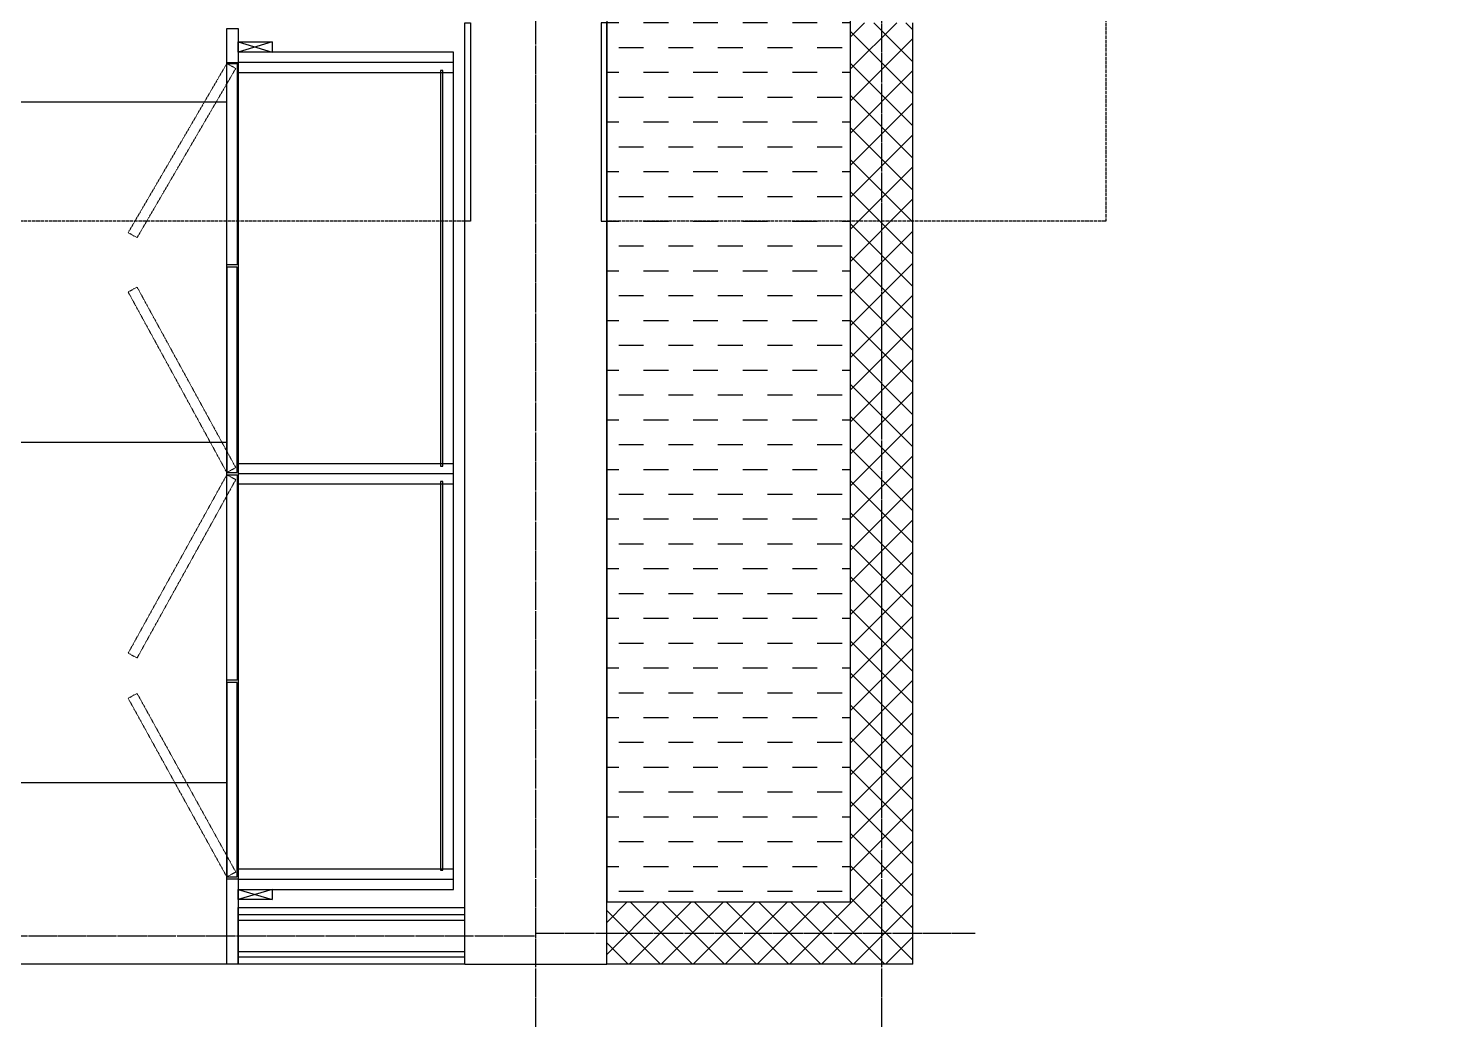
# Model space of a CAD drawing. Header units: millimetres. Extents: x 18456 to 179493, y -203649 to 469211.
# Drawn here: x 118815 to 121314, y -181419 to -179659 of the extents above; entities that cross this region are included whole.
import ezdxf

# ---------------------------------------------------------------- set-up
doc = ezdxf.new("R2010")
doc.units = ezdxf.units.MM
for name, pattern in [('X-평면도(기본형)$0$CEN', [52.5, 50, -1, 0.5, -1]), ('X-평면도(기본형)$0$HID', [2.8, 1.8, -1]), ('X-평면도(기본형)$0$HID2', [7.5, 6, -1.5])]:
    doc.linetypes.add(name, pattern=pattern)
for name, color, linetype, true_color in [('X-평면도(기본형)$0$40HAT', 9, 'Continuous', 0x808080), ('X-평면도(기본형)$0$7GYP', 7, 'Continuous', 0x000000), ('X-평면도(기본형)$0$A02-벽체-조적', 3, 'Continuous', 0x00ff00), ('X-평면도(기본형)$0$CEN', 1, 'X-평면도(기본형)$0$CEN', 0xff0000), ('X-평면도(기본형)$0$I-FL-FUR(B)', 6, 'Continuous', 0xff00ff), ('X-평면도(기본형)$0$INS', 9, 'Continuous', 0x808080), ('X-평면도(기본형)$0$LV', 4, 'Continuous', 0x00ffff), ('X-평면도(기본형)$0$TIL', 5, 'Continuous', 0x0000ff), ('X-평면도(기본형)$0$UIS', 7, 'X-평면도(기본형)$0$HID2', 0x000000), ('X-평면도(기본형)$0$W1', 2, 'Continuous', 0xffff00), ('X-평면도(기본형)$0$W2', 3, 'Continuous', 0x00ff00), ('X-평면도(기본형)$0$설비OPEN', 9, 'Continuous', 0x808080)]:
    doc.layers.add(name, color=color, linetype=linetype, true_color=true_color)
doc.layers.add('X-평면도(기본형)$0$F-FUR-FIX', color=6, linetype='Continuous', lineweight=9, true_color=0xff00ff)

# ---------------------------------------------------------------- blocks, each defined once
blk = doc.blocks.new('X-평면도(기본형)$0$A$C0EF505D0')
at = {"layer": 'X-평면도(기본형)$0$F-FUR-FIX', "color": 1, "linetype": 'X-평면도(기본형)$0$HID', "ltscale": 0.5, "true_color": 0xff0000}
for points in [[(558.2, 1149.2), (574, 1157.8), (400, 1456), (384.2, 1447.4)], [(558.2, 1061.8), (574, 1053.2), (400, 735), (384.2, 743.6)], [(558.2, 408), (574, 416.5), (400, 731), (384.2, 722.4)], [(558.2, 345.5), (574, 337), (400, 22.1), (384.2, 30.6)]]:
    blk.add_lwpolyline(points, close=True, dxfattribs=at)
at = {"layer": 'X-평면도(기본형)$0$I-FL-FUR(B)', "ltscale": 3}
for p, q in [((380, 1518), (380, -132)), ((400, 1518), (380, 1518)), ((400, -132), (400, 1518)), ((0, 0), (0, 1476)), ((0, 1476), (380, 1476)), ((380, 1494), (320, 1476)), ((320, 1494), (380, 1476)), ((0, 1458), (380, 1458)), ((400, 1458), (380, 1458)), ((380, 1440), (0, 1440)), ((380, 751), (0, 751)), ((380, 733), (0, 733)), ((380, 715), (0, 715)), ((380, 36), (0, 36)), ((380, 18), (0, 18)), ((380, 0), (0, 0)), ((380, 0), (320, -18)), ((320, 0), (380, -18)), ((380, 18), (400, 18)), ((380, -132), (400, -132))]:
    blk.add_line(p, q, dxfattribs=at)
for points in [[(320, 1476), (380, 1476), (380, 1494), (320, 1494)], [(382, 1101.3), (400, 1101.3), (400, 1456), (382, 1456)], [(19, 1444), (23, 1444), (23, 746), (19, 746)], [(382, 1097.3), (400, 1097.3), (400, 735), (382, 735)], [(382, 368.8), (400, 368.8), (400, 731), (382, 731)], [(19, 719), (23, 719), (23, 34.1), (19, 34.1)], [(382, 364.8), (400, 364.8), (400, 22.1), (382, 22.1)], [(320, -18), (380, -18), (380, 0), (320, 0)]]:
    blk.add_lwpolyline(points, close=True, dxfattribs=at)
blk = doc.blocks.new('X-평면도(기본형)$0$is2')
at = {"layer": 'X-평면도(기본형)$0$INS'}
for points in [[(0, -350), (0, 0), (10, 0)], [(250, -350), (250, 0), (240, 0)]]:
    blk.add_lwpolyline(points, dxfattribs=at)
at = {"layer": 'X-평면도(기본형)$0$W1'}
for points in [[(10, 0), (10, -350), (0, -350)], [(240, 0), (240, -350), (250, -350)]]:
    blk.add_lwpolyline(points, dxfattribs=at)

msp = doc.modelspace()

# ---------------------------------------------------------------- hatches: boundary and pattern name
at = {"layer": 'X-평면도(기본형)$0$40HAT'}
h = msp.add_hatch(dxfattribs=at)
h.set_pattern_fill('H3', color=256, scale=40, style=0, pattern_type=2)
h.set_pattern_definition([(315, (-605844.544, -337778.427), (28.2842712, 28.2842712), []), (45, (-605844.544, -337778.427), (-28.2842712, 28.2842712), [])])
h.paths.add_polyline_path([(119834.6, -181309.2), (119834.6, -181199.2), (120264.6, -181199.2), (120264.6, -179649.2), (120374.6, -179649.2), (120374.6, -181309.2)], flags=0)
at = {"layer": 'X-평면도(기본형)$0$설비OPEN'}
h = msp.add_hatch(dxfattribs=at)
h.set_pattern_fill('DASH', color=256, scale=350, style=0, pattern_type=2)
h.set_pattern_definition([(0, (-337462.93, -322449.154), (43.75, 43.75), [43.75, -43.75])])
h.paths.add_polyline_path([(119834.6, -181199.2), (120264.6, -181199.2), (120264.6, -179639.2), (119834.6, -179639.2)], flags=0)

# ---------------------------------------------------------------- linework, layer by layer
at = {"layer": 'X-평면도(기본형)$0$7GYP'}
for p, q in [((119184.6, -181209.2), (119584.6, -181209.2)), ((119184.6, -181309.2), (119184.6, -181209.2)), ((119184.6, -181221.7), (119584.6, -181221.7)), ((119184.6, -181231.2), (119584.6, -181231.2)), ((119584.6, -181287.2), (119184.6, -181287.2)), ((119584.6, -181296.7), (119184.6, -181296.7)), ((119584.6, -181309.2), (119184.6, -181309.2))]:
    msp.add_line(p, q, dxfattribs=at)
at = {"layer": 'X-평면도(기본형)$0$CEN'}
for p, q in [((119709.6, -181419.2), (119709.6, -178849.2)), ((120319.6, -181014.2), (120319.6, -179349.2)), ((120319.6, -181419.2), (120319.6, -180524.2)), ((117134.6, -181259.2), (119709.6, -181259.2)), ((119709.6, -181254.2), (120484.6, -181254.2))]:
    msp.add_line(p, q, dxfattribs=at)
at = {"layer": 'X-평면도(기본형)$0$LV'}
for p, q in [((119164.6, -180989.2), (117954.6, -180989.2)), ((119164.6, -181309.2), (117934.6, -181309.2))]:
    msp.add_line(p, q, dxfattribs=at)
at = {"layer": 'X-평면도(기본형)$0$TIL'}
for p, q in [((119164.6, -179789.2), (117954.6, -179789.2)), ((119164.6, -180389.2), (117954.6, -180389.2))]:
    msp.add_line(p, q, dxfattribs=at)
at = {"layer": 'X-평면도(기본형)$0$UIS'}
for points in [[(126454.6, -179034.2), (120714.6, -179034.2), (120714.6, -179999.2), (119834.6, -179999.2)], [(119584.6, -179999.2), (115514.6, -179999.2)]]:
    msp.add_lwpolyline(points, dxfattribs=at)
at = {"layer": 'X-평면도(기본형)$0$W1'}
for p, q in [((119584.6, -181309.2), (119584.6, -179999.2)), ((119834.6, -181309.2), (119834.6, -179999.2)), ((119584.6, -181309.2), (119834.6, -181309.2))]:
    msp.add_line(p, q, dxfattribs=at)
at = {"layer": 'X-평면도(기본형)$0$W2'}
for p, q in [((120264.6, -181199.2), (120264.6, -179649.2)), ((120374.6, -181309.2), (120374.6, -179649.2)), ((119834.6, -181309.2), (119834.6, -181199.2)), ((119834.6, -181199.2), (120264.6, -181199.2)), ((120374.6, -181309.2), (119834.6, -181309.2))]:
    msp.add_line(p, q, dxfattribs=at)
at = {"layer": 'X-평면도(기본형)$0$설비OPEN'}
msp.add_lwpolyline([(119834.6, -181199.2), (120264.6, -181199.2), (120264.6, -179639.2), (119834.6, -179639.2)], close=True, dxfattribs=at)

# ---------------------------------------------------------------- block references
at = {"layer": 'X-평면도(기본형)$0$A02-벽체-조적', "xscale": -1}
msp.add_blockref('X-평면도(기본형)$0$A$C0EF505D0', (119564.6, -181177.2), dxfattribs=at)
at = {"layer": 'X-평면도(기본형)$0$W1'}
msp.add_blockref('X-평면도(기본형)$0$is2', (119584.6, -179649.2), dxfattribs=at)

doc.saveas('drawing.dxf')
